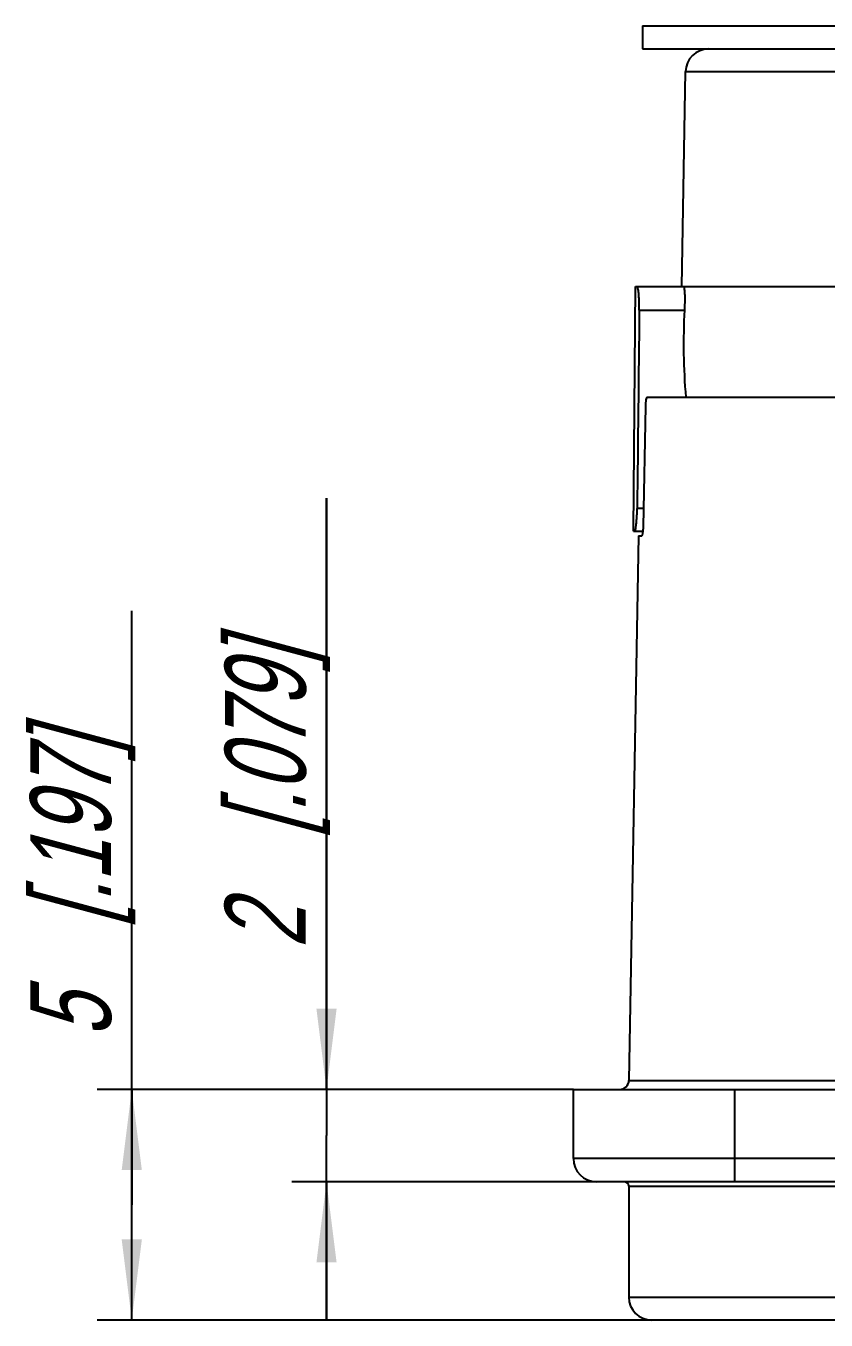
# Model space of a CAD drawing. Header units: millimetres. Extents: x 0 to 420, y 0 to 297.
# Drawn here: x 167.6 to 202.3, y 69.3 to 125.4 of the extents above; entities that cross this region are included whole.
import ezdxf

# ---------------------------------------------------------------- set-up
doc = ezdxf.new("R2010")
doc.units = ezdxf.units.MM
doc.header["$LTSCALE"] = 23.1
doc.layers.get('0').update_dxf_attribs({"linetype": 'CONTINUOUS'})
for name, color, linetype in [('AUSFORMSCHRAEGEN', 7, 'CONTINUOUS'), ('BEZUGSACHSEN', 7, 'CONTINUOUS'), ('RUNDUNGEN', 7, 'CONTINUOUS'), ('ZEICHNUNGSBEMASSUNGEN', 7, 'CONTINUOUS')]:
    doc.layers.add(name, color=color, linetype=linetype)
doc.styles.get("Standard").update_dxf_attribs({"font": 'txt', "width": 0.7})
doc.dimstyles.new('DIMSTYLE_4', dxfattribs={"dimtxt": 3.5, "dimasz": 3.5, "dimexe": 0.18, "dimexo": 0.0625, "dimgap": 0.09, "dimtad": 1, "dimdec": 3, "dimlfac": 0.5, "dimdsep": 46, "dimtxsty": 'STANDARD', "dimblk": '_FILLED', "dimblk1": '_FILLED', "dimblk2": '_FILLED', "dimcen": 0.09, "dimclrt": 5, "dimadec": 0, "dimazin": 0, "dimtp": 0.1, "dimtm": 0.1, "dimtfac": 1, "dimtdec": 3, "dimtofl": 0, "dimtmove": 0, "dimatfit": 3, "dimldrblk": '_FILLED', "dimfxl": 1, "dimtolj": 1, "dimarcsym": 0})

# ---------------------------------------------------------------- blocks, each defined once
blk = doc.blocks.new('_FILLED')
at = {"color": 0, "linetype": 'BYBLOCK'}
blk.add_solid([(0, 0), (-1, 0.125), (-1, -0.125)], dxfattribs=at)
blk = doc.blocks.new('*D5')
at = {"layer": 'ZEICHNUNGSBEMASSUNGEN', "color": 2, "linetype": 'CONTINUOUS'}
for p, q in [((180.683, 79.294), (180.683, 104.919)), ((180.683, 104.919), (180.683, 77.294)), ((191.388, 79.294), (179.183, 79.294)), ((180.683, 69.294), (180.683, 77.294)), ((192.388, 75.294), (179.183, 75.294)), ((180.683, 75.294), (180.683, 69.294))]:
    blk.add_line(p, q, dxfattribs=at)
at = {"layer": 'ZEICHNUNGSBEMASSUNGEN', "color": 2, "linetype": 'CONTINUOUS', "xscale": 3.5, "yscale": 3.5, "zscale": 3.5}
for p, rotation in [((180.683, 79.294), 270), ((180.683, 75.294), 90)]:
    blk.add_blockref('_FILLED', p, dxfattribs=dict(at, rotation=rotation))
at = {"layer": 'ZEICHNUNGSBEMASSUNGEN', "color": 5, "linetype": 'CONTINUOUS', "insert": (176.277, 85.419), "char_height": 3.5, "width": 19.5, "attachment_point": 1, "rotation": 90, "line_spacing_factor": 0.9}
blk.add_mtext('\\Q15.0;2{\\Ftxt.shx;\\W1.000000;\\H3.500000; }[.079]', dxfattribs=at)
blk = doc.blocks.new('*D6')
at = {"layer": 'ZEICHNUNGSBEMASSUNGEN', "color": 2, "linetype": 'CONTINUOUS'}
for p, q in [((172.238, 74.294), (172.238, 100.044)), ((191.388, 79.294), (170.738, 79.294)), ((172.238, 79.294), (172.238, 74.294)), ((172.238, 69.294), (172.238, 74.294)), ((194.788, 69.294), (170.738, 69.294))]:
    blk.add_line(p, q, dxfattribs=at)
at = {"layer": 'ZEICHNUNGSBEMASSUNGEN', "color": 2, "linetype": 'CONTINUOUS', "xscale": 3.5, "yscale": 3.5, "zscale": 3.5}
for p, rotation in [((172.238, 79.294), 90), ((172.238, 69.294), 270)]:
    blk.add_blockref('_FILLED', p, dxfattribs=dict(at, rotation=rotation))
at = {"layer": 'ZEICHNUNGSBEMASSUNGEN', "color": 5, "linetype": 'CONTINUOUS', "insert": (167.832, 81.544), "char_height": 3.5, "width": 18.5, "attachment_point": 1, "rotation": 90, "line_spacing_factor": 0.9}
blk.add_mtext('\\Q15.0;5{\\Ftxt.shx;\\W1.000000;\\H3.500000; }[.197]', dxfattribs=at)

msp = doc.modelspace()

# ---------------------------------------------------------------- linework, layer by layer
at = {"color": 7, "linetype": 'CONTINUOUS'}
for p, q in [((194.3882, 125.39416), (194.3882, 124.39416)), ((194.3882, 124.39416), (240.3882, 124.39416))]:
    msp.add_line(p, q, dxfattribs=at)
at = {"color": 3, "linetype": 'CONTINUOUS'}
msp.add_line((194.3882, 125.39416), (214.8115, 125.39416), dxfattribs=at)
at = {"layer": 'AUSFORMSCHRAEGEN', "color": 7, "linetype": 'CONTINUOUS'}
for p, q in [((196.0882, 114.09416), (196.25084, 123.41161)), ((193.9957, 103.49416), (194.0882, 114.09416)), ((194.20712, 103.29416), (193.79506, 79.68718))]:
    msp.add_line(p, q, dxfattribs=at)
at = {"layer": 'BEZUGSACHSEN', "color": 7, "linetype": 'CONTINUOUS'}
for p, q in [((191.3882, 79.29416), (243.3882, 79.29416)), ((193.7882, 75.09416), (193.7882, 70.29416)), ((239.9882, 69.29416), (194.7882, 69.29416))]:
    msp.add_line(p, q, dxfattribs=at)
at = {"layer": 'BEZUGSACHSEN', "color": 9, "linetype": 'CONTINUOUS'}
msp.add_line((193.7882, 70.29416), (240.9882, 70.29416), dxfattribs=at)
at = {"layer": 'BEZUGSACHSEN', "color": 7, "linetype": 'CONTINUOUS'}
msp.add_arc((194.7882, 70.29416), 1, 180, 270, dxfattribs=at)
at = {"layer": 'RUNDUNGEN', "color": 9, "linetype": 'CONTINUOUS'}
for p, q in [((196.25084, 123.41161), (210.68987, 123.41161)), ((194.24597, 113.07671), (196.20326, 113.07671)), ((194.42562, 104.47671), (194.15288, 104.47671)), ((193.79506, 79.68718), (240.98134, 79.68718)), ((198.3882, 75.29416), (198.3882, 79.29416)), ((243.3882, 76.29416), (191.3882, 76.29416)), ((193.7882, 75.09416), (240.9882, 75.09416))]:
    msp.add_line(p, q, dxfattribs=at)
at = {"layer": 'RUNDUNGEN', "color": 7, "linetype": 'CONTINUOUS'}
for p, q in [((194.0882, 114.09416), (210.76286, 114.09416)), ((194.51381, 108.90114), (194.40988, 103.68718)), ((194.57848, 109.29416), (217.3882, 109.29416)), ((193.9957, 103.49416), (194.39939, 103.49416)), ((194.20716, 103.29416), (194.35417, 103.29416)), ((191.3882, 76.29416), (191.3882, 79.29416)), ((242.3882, 75.29416), (192.3882, 75.29416))]:
    msp.add_line(p, q, dxfattribs=at)
for centre, radius, start, end in [((197.25069, 123.39416), 1, 90, 179), ((224.76616, 111.62926), 28.59955, 177.098972, 184.683306), ((193.39512, 79.69416), 0.4, 270.000012, 359), ((192.3882, 76.29416), 1, 180, 270), ((193.5882, 75.09416), 0.2, 0, 89.999999)]:
    msp.add_arc(centre, radius, start, end, dxfattribs=at)
msp.add_ellipse((217.3882, -989.56863), major_axis=(0, 1886.64547), ratio=0.01511691, start_param=0.94659726, end_param=0.95220364, dxfattribs=at)
for points, knots in [([(194.24597, 113.07671), (194.24668, 113.14262), (194.24654, 113.27224), (194.24188, 113.46053), (194.23315, 113.63436), (194.22123, 113.7867), (194.20705, 113.91207), (194.19224, 114.00493), (194.17812, 114.06168), (194.16685, 114.08737), (194.15954, 114.09416), (194.15648, 114.09416)], [0, 0, 0, 0, 0.19217819, 0.37782358, 0.54906094, 0.69947118, 0.82342746, 0.91624242, 0.97480952, 0.99107322, 1, 1, 1, 1]), ([(196.16291, 114.09416), (196.16607, 114.09416), (196.17367, 114.08769), (196.18424, 114.06154), (196.19552, 114.00491), (196.20527, 113.91184), (196.21249, 113.78638), (196.21618, 113.63388), (196.21606, 113.46005), (196.21193, 113.27192), (196.2066, 113.14252), (196.20326, 113.07671)], [0, 0, 0, 0, 0.0092382, 0.02536184, 0.08341403, 0.17581284, 0.29958777, 0.45014589, 0.62161768, 0.80743863, 1, 1, 1, 1]), ([(194.57848, 109.29416), (194.57384, 109.29416), (194.5628, 109.28411), (194.5475, 109.246), (194.5314, 109.16641), (194.51906, 109.04519), (194.51482, 108.95174), (194.51381, 108.90114)], [0, 0, 0, 0, 0.03432145, 0.09550435, 0.30948234, 0.62563739, 1, 1, 1, 1]), ([(194.0765, 103.54193), (194.08169, 103.56127), (194.09122, 103.60741), (194.10977, 103.72566), (194.12948, 103.91599), (194.14643, 104.1815), (194.15179, 104.37487), (194.15288, 104.47671)], [0, 0, 0, 0, 0.0639427, 0.15031816, 0.38230705, 0.67471854, 1, 1, 1, 1]), ([(194.05271, 103.49416), (194.05483, 103.49416), (194.05994, 103.49804), (194.06848, 103.51398), (194.07324, 103.52976), (194.0765, 103.54193)], [0, 0, 0, 0, 0.11542452, 0.31132193, 1, 1, 1, 1]), ([(194.40988, 103.68718), (194.40888, 103.63666), (194.40481, 103.54359), (194.39403, 103.43413), (194.38268, 103.36391), (194.37374, 103.32741), (194.36665, 103.30575), (194.35807, 103.29416), (194.35417, 103.29416)], [0, 0, 0, 0, 0.37734316, 0.69609629, 0.81882009, 0.91121963, 0.97090634, 1, 1, 1, 1])]:
    msp.add_open_spline(points, degree=3, knots=knots, dxfattribs=at)

# ---------------------------------------------------------------- dimensions: what is measured, and where the dimension line sits
at = {"layer": 'ZEICHNUNGSBEMASSUNGEN', "color": 2, "linetype": 'CONTINUOUS'}
for base, p2, picture, middle in [((180.68267, 75.29416), (192.3882, 75.29416), '*D5', (178.02681, 95.1692)), ((172.23755, 69.29416), (194.7882, 69.29416), '*D6', (169.58169, 90.79421))]:
    dim = msp.add_linear_dim(base=base, p1=(191.3882, 79.29416), p2=p2, angle=270, dimstyle='DIMSTYLE_4', dxfattribs=at)
    dim.commit()
    dim.dimension.update_dxf_attribs({"geometry": picture, "text_midpoint": middle, "dimtype": 160})

doc.saveas('drawing.dxf')
